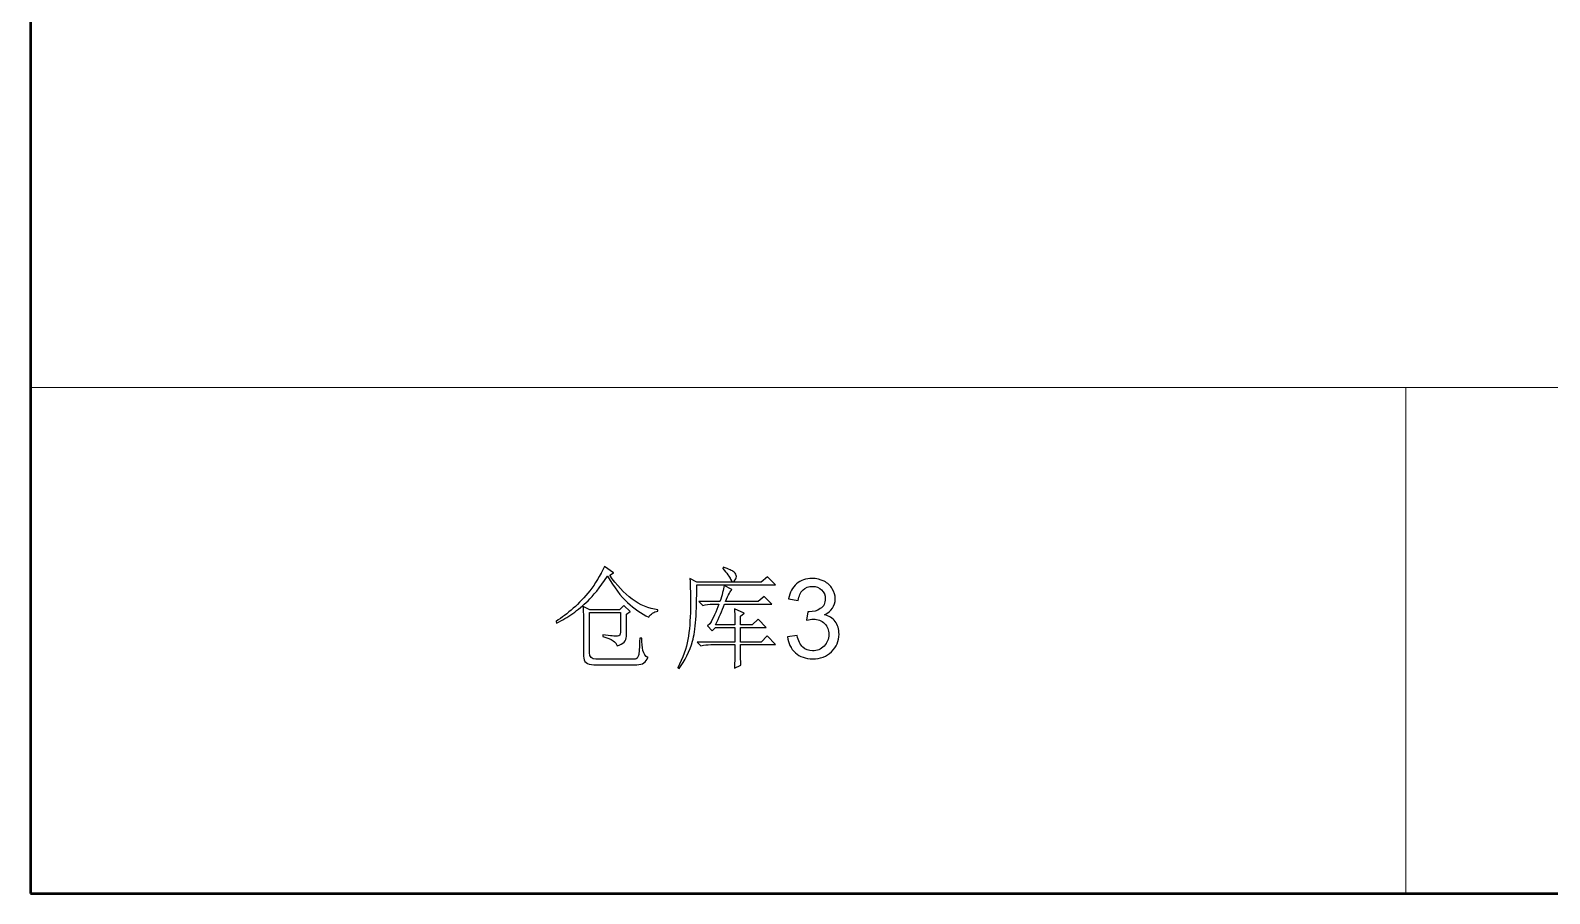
# Model space of a CAD drawing. Header units: millimetres. Extents: x -1478 to 887, y -2742 to 2769.
# Drawn here: x -1478 to -305, y -2742 to -2075 of the extents above; entities that cross this region are included whole.
import ezdxf

# ---------------------------------------------------------------- set-up
doc = ezdxf.new("R2010")
doc.units = ezdxf.units.MM
doc.header["$MEASUREMENT"] = 0
doc.layers.add('layer 1', color=7, linetype='Continuous')

msp = doc.modelspace()

# ---------------------------------------------------------------- linework, layer by layer
at = {"layer": 'layer 1', "color": 254, "lineweight": 50}
msp.add_lwpolyline([(-1477.9262, -2741.7131), (886.7568, -2741.7131), (886.7568, 2769.2023), (-1477.9262, 2769.2023), (-1477.9262, -2741.7131)], close=True, dxfattribs=at)
at = {"layer": 'layer 1', "color": 9, "lineweight": 20}
for points in [[(-1477.9264, -2741.7132), (-415.8222, -2741.7132), (-415.8222, -2350.939), (-1477.9264, -2350.939), (-1477.9264, -2741.7132)], [(-415.8225, -2741.7132), (135.2693, -2741.7132), (135.2693, -2350.939), (-415.8225, -2350.939), (-415.8225, -2741.7132)]]:
    msp.add_lwpolyline(points, close=True, dxfattribs=at)
msp.add_open_spline([(886.7568, -2350.939), (886.7568, -2350.939), (-1477.9272, -2350.939), (-1477.9272, -2350.939), (-1477.9272, -2350.939), (-1477.9272, -2350.939), (-1477.9252, -647.5649), (-1477.9252, -647.5649), (-1477.9252, -647.5649), (-1477.9252, -647.5649), (-696.3782, -647.5649), (-696.3782, -647.5649), (-696.3782, -647.5649), (-696.3782, -647.5649), (-696.6877, -1018.2993), (-696.6877, -1018.2993), (-696.6877, -1018.2993), (-696.6877, -1018.2993), (886.7568, -1018.2993), (886.7568, -1018.2993), (886.7568, -1018.2993), (886.7568, -1018.2993), (886.7568, -2350.939), (886.7568, -2350.939)], degree=3, knots=[0, 0, 0, 0, 0.166666667, 0.166666667, 0.166666667, 0.166666667, 0.333333333, 0.333333333, 0.333333333, 0.333333333, 0.5, 0.5, 0.5, 0.5, 0.666666667, 0.666666667, 0.666666667, 0.666666667, 0.833333333, 0.833333333, 0.833333333, 0.833333333, 1, 1, 1, 1], dxfattribs=at)
at = {"layer": 'layer 1', "color": 250}
for points, knots in [([(-1034.597, -2489.1797), (-1034.597, -2489.1797), (-1027.6267, -2494.1565), (-1027.6267, -2494.1565), (-1027.6267, -2494.1565), (-1027.6267, -2494.1565), (-1030.6099, -2495.8107), (-1030.6099, -2495.8107), (-1030.6099, -2495.8107), (-1025.308, -2503.5444), (-1019.5677, -2509.723), (-1013.3892, -2514.3604), (-1013.3892, -2514.3604), (-1007.1965, -2519.012), (-1000.5656, -2521.769), (-993.4963, -2522.6456), (-993.4963, -2522.6456), (-993.4963, -2522.6456), (-993.4963, -2523.6494), (-993.4963, -2523.6494), (-993.4963, -2523.6494), (-996.5926, -2524.3139), (-998.9114, -2525.855), (-1000.4666, -2528.2868), (-1000.4666, -2528.2868), (-1006.2068, -2525.6288), (-1011.6784, -2521.8821), (-1016.8673, -2517.0184), (-1016.8673, -2517.0184), (-1022.0561, -2512.1548), (-1027.1884, -2505.4249), (-1032.2783, -2496.8004), (-1032.2783, -2496.8004), (-1038.4568, -2505.6369), (-1043.4901, -2511.9427), (-1047.3499, -2515.6894), (-1047.3499, -2515.6894), (-1051.2097, -2519.4503), (-1055.1402, -2522.7021), (-1059.1132, -2525.4733), (-1059.1132, -2525.4733), (-1063.0861, -2528.2303), (-1067.2852, -2530.7187), (-1071.7106, -2532.9243), (-1071.7106, -2532.9243), (-1071.7106, -2532.9243), (-1072.0358, -2531.5953), (-1072.0358, -2531.5953), (-1072.0358, -2531.5953), (-1067.6246, -2528.7251), (-1063.1992, -2525.3602), (-1058.788, -2521.4862), (-1058.788, -2521.4862), (-1054.3626, -2517.6264), (-1050.1069, -2513.1021), (-1046.0209, -2507.8991), (-1046.0209, -2507.8991), (-1041.9349, -2502.7103), (-1038.1316, -2496.4752), (-1034.597, -2489.1797)], [0, 0, 0, 0, 0.066666667, 0.066666667, 0.066666667, 0.066666667, 0.133333333, 0.133333333, 0.133333333, 0.133333333, 0.2, 0.2, 0.2, 0.2, 0.266666667, 0.266666667, 0.266666667, 0.266666667, 0.333333333, 0.333333333, 0.333333333, 0.333333333, 0.4, 0.4, 0.4, 0.4, 0.466666667, 0.466666667, 0.466666667, 0.466666667, 0.533333333, 0.533333333, 0.533333333, 0.533333333, 0.6, 0.6, 0.6, 0.6, 0.666666667, 0.666666667, 0.666666667, 0.666666667, 0.733333333, 0.733333333, 0.733333333, 0.733333333, 0.8, 0.8, 0.8, 0.8, 0.866666667, 0.866666667, 0.866666667, 0.866666667, 0.933333333, 0.933333333, 0.933333333, 0.933333333, 1, 1, 1, 1]), ([(-978.0571, -2567.3798), (-974.0841, -2559.6602), (-971.4827, -2552.3647), (-970.2667, -2545.5217), (-970.2667, -2545.5217), (-969.0508, -2538.6645), (-968.4005, -2530.6621), (-968.2873, -2521.4862), (-968.2873, -2521.4862), (-968.1742, -2512.3245), (-968.3439, -2504.6472), (-968.7822, -2498.4546), (-968.7822, -2498.4546), (-968.7822, -2498.4546), (-963.4803, -2501.4378), (-963.4803, -2501.4378), (-963.4803, -2501.4378), (-963.4803, -2501.4378), (-913.7692, -2501.4378), (-913.7692, -2501.4378), (-913.7692, -2501.4378), (-913.7692, -2501.4378), (-908.8066, -2497.1397), (-908.8066, -2497.1397), (-908.8066, -2497.1397), (-908.8066, -2497.1397), (-902.5008, -2503.4313), (-902.5008, -2503.4313), (-902.5008, -2503.4313), (-902.5008, -2503.4313), (-963.4803, -2503.4313), (-963.4803, -2503.4313), (-963.4803, -2503.4313), (-963.254, -2524.4129), (-964.3144, -2538.8907), (-966.6331, -2546.8366), (-966.6331, -2546.8366), (-968.9519, -2554.7966), (-972.4299, -2561.8658), (-977.0674, -2568.0444), (-977.0674, -2568.0444), (-977.0674, -2568.0444), (-978.0571, -2567.3798), (-978.0571, -2567.3798)], [0, 0, 0, 0, 0.090909091, 0.090909091, 0.090909091, 0.090909091, 0.181818182, 0.181818182, 0.181818182, 0.181818182, 0.272727273, 0.272727273, 0.272727273, 0.272727273, 0.363636364, 0.363636364, 0.363636364, 0.363636364, 0.454545455, 0.454545455, 0.454545455, 0.454545455, 0.545454545, 0.545454545, 0.545454545, 0.545454545, 0.636363636, 0.636363636, 0.636363636, 0.636363636, 0.727272727, 0.727272727, 0.727272727, 0.727272727, 0.818181818, 0.818181818, 0.818181818, 0.818181818, 0.909090909, 0.909090909, 0.909090909, 0.909090909, 1, 1, 1, 1]), ([(-942.937, -2489.8442), (-938.7378, -2491.1732), (-935.9808, -2492.3892), (-934.6518, -2493.492), (-934.6518, -2493.492), (-933.3228, -2494.5948), (-932.7148, -2495.7541), (-932.8279, -2496.97), (-932.8279, -2496.97), (-932.9411, -2498.1859), (-933.4925, -2499.3453), (-934.4822, -2500.4481), (-934.4822, -2500.4481), (-935.4718, -2501.5509), (-936.4191, -2501.1126), (-937.2957, -2499.1191), (-937.2957, -2499.1191), (-938.1864, -2497.1397), (-940.1658, -2494.3685), (-943.2622, -2490.8339), (-943.2622, -2490.8339), (-943.2622, -2490.8339), (-942.937, -2489.8442), (-942.937, -2489.8442)], [0, 0, 0, 0, 0.166666667, 0.166666667, 0.166666667, 0.166666667, 0.333333333, 0.333333333, 0.333333333, 0.333333333, 0.5, 0.5, 0.5, 0.5, 0.666666667, 0.666666667, 0.666666667, 0.666666667, 0.833333333, 0.833333333, 0.833333333, 0.833333333, 1, 1, 1, 1]), ([(-893.3108, -2543.4009), (-893.3108, -2543.4009), (-885.8598, -2542.4112), (-885.8598, -2542.4112), (-885.8598, -2542.4112), (-884.9973, -2546.6386), (-883.5411, -2549.6784), (-881.491, -2551.5447), (-881.491, -2551.5447), (-879.4268, -2553.411), (-876.9243, -2554.3441), (-873.9693, -2554.3441), (-873.9693, -2554.3441), (-870.463, -2554.3441), (-867.4939, -2553.1282), (-865.0762, -2550.6964), (-865.0762, -2550.6964), (-862.6726, -2548.2646), (-861.4567, -2545.2531), (-861.4567, -2541.6619), (-861.4567, -2541.6619), (-861.4567, -2538.2404), (-862.5737, -2535.4127), (-864.8075, -2533.1929), (-864.8075, -2533.1929), (-867.0556, -2530.9732), (-869.8974, -2529.8562), (-873.3472, -2529.8562), (-873.3472, -2529.8562), (-874.7611, -2529.8562), (-876.5142, -2530.139), (-878.6067, -2530.6904), (-878.6067, -2530.6904), (-878.6067, -2530.6904), (-877.7726, -2524.1443), (-877.7726, -2524.1443), (-877.7726, -2524.1443), (-877.2777, -2524.2008), (-876.8818, -2524.2291), (-876.5708, -2524.2291), (-876.5708, -2524.2291), (-873.4038, -2524.2291), (-870.5478, -2523.3949), (-868.0028, -2521.7407), (-868.0028, -2521.7407), (-865.4579, -2520.0865), (-864.1854, -2517.5274), (-864.1854, -2514.0776), (-864.1854, -2514.0776), (-864.1854, -2511.3489), (-865.1186, -2509.0726), (-866.9707, -2507.2911), (-866.9707, -2507.2911), (-868.8229, -2505.4956), (-871.2123, -2504.5907), (-874.139, -2504.5907), (-874.139, -2504.5907), (-877.0374, -2504.5907), (-879.455, -2505.5097), (-881.3779, -2507.3194), (-881.3779, -2507.3194), (-883.3149, -2509.1433), (-884.5591, -2511.8862), (-885.1105, -2515.5339), (-885.1105, -2515.5339), (-885.1105, -2515.5339), (-892.5615, -2514.2049), (-892.5615, -2514.2049), (-892.5615, -2514.2049), (-891.6566, -2509.1998), (-889.5782, -2505.3259), (-886.3546, -2502.583), (-886.3546, -2502.583), (-883.1169, -2499.8402), (-879.1016, -2498.4546), (-874.2945, -2498.4546), (-874.2945, -2498.4546), (-870.9861, -2498.4546), (-867.9322, -2499.1756), (-865.1469, -2500.5895), (-865.1469, -2500.5895), (-862.3616, -2502.0175), (-860.2267, -2503.9545), (-858.7421, -2506.4146), (-858.7421, -2506.4146), (-857.2717, -2508.8747), (-856.5224, -2511.4762), (-856.5224, -2514.2473), (-856.5224, -2514.2473), (-856.5224, -2516.8629), (-857.2293, -2519.2523), (-858.6432, -2521.4155), (-858.6432, -2521.4155), (-860.057, -2523.5646), (-862.1354, -2525.2753), (-864.8924, -2526.5478), (-864.8924, -2526.5478), (-861.3012, -2527.3678), (-858.5159, -2529.0927), (-856.5224, -2531.7084), (-856.5224, -2531.7084), (-854.543, -2534.3099), (-853.5533, -2537.5759), (-853.5533, -2541.4922), (-853.5533, -2541.4922), (-853.5533, -2546.7942), (-855.4761, -2551.2902), (-859.3501, -2554.9804), (-859.3501, -2554.9804), (-863.2099, -2558.6705), (-868.1018, -2560.5085), (-874.0117, -2560.5085), (-874.0117, -2560.5085), (-879.3419, -2560.5085), (-883.7673, -2558.925), (-887.2878, -2555.7438), (-887.2878, -2555.7438), (-890.8083, -2552.5768), (-892.8159, -2548.4625), (-893.3108, -2543.4009)], [0, 0, 0, 0, 0.033333333, 0.033333333, 0.033333333, 0.033333333, 0.066666667, 0.066666667, 0.066666667, 0.066666667, 0.1, 0.1, 0.1, 0.1, 0.133333333, 0.133333333, 0.133333333, 0.133333333, 0.166666667, 0.166666667, 0.166666667, 0.166666667, 0.2, 0.2, 0.2, 0.2, 0.233333333, 0.233333333, 0.233333333, 0.233333333, 0.266666667, 0.266666667, 0.266666667, 0.266666667, 0.3, 0.3, 0.3, 0.3, 0.333333333, 0.333333333, 0.333333333, 0.333333333, 0.366666667, 0.366666667, 0.366666667, 0.366666667, 0.4, 0.4, 0.4, 0.4, 0.433333333, 0.433333333, 0.433333333, 0.433333333, 0.466666667, 0.466666667, 0.466666667, 0.466666667, 0.5, 0.5, 0.5, 0.5, 0.533333333, 0.533333333, 0.533333333, 0.533333333, 0.566666667, 0.566666667, 0.566666667, 0.566666667, 0.6, 0.6, 0.6, 0.6, 0.633333333, 0.633333333, 0.633333333, 0.633333333, 0.666666667, 0.666666667, 0.666666667, 0.666666667, 0.7, 0.7, 0.7, 0.7, 0.733333333, 0.733333333, 0.733333333, 0.733333333, 0.766666667, 0.766666667, 0.766666667, 0.766666667, 0.8, 0.8, 0.8, 0.8, 0.833333333, 0.833333333, 0.833333333, 0.833333333, 0.866666667, 0.866666667, 0.866666667, 0.866666667, 0.9, 0.9, 0.9, 0.9, 0.933333333, 0.933333333, 0.933333333, 0.933333333, 0.966666667, 0.966666667, 0.966666667, 0.966666667, 1, 1, 1, 1]), ([(-929.6751, -2549.4946), (-929.6751, -2556.776), (-929.5619, -2562.0779), (-929.3499, -2565.4005), (-929.3499, -2565.4005), (-929.3499, -2565.4005), (-934.3125, -2567.7192), (-934.3125, -2567.7192), (-934.3125, -2567.7192), (-934.1004, -2563.0817), (-933.9873, -2557.0022), (-933.9873, -2549.4946), (-933.9873, -2549.4946), (-933.9873, -2549.4946), (-952.537, -2549.4946), (-952.537, -2549.4946), (-952.537, -2549.4946), (-955.1951, -2549.4946), (-957.74, -2549.8198), (-960.1718, -2550.4843), (-960.1718, -2550.4843), (-960.1718, -2550.4843), (-963.1409, -2547.5011), (-963.1409, -2547.5011), (-963.1409, -2547.5011), (-963.1409, -2547.5011), (-933.9873, -2547.5011), (-933.9873, -2547.5011), (-933.9873, -2547.5011), (-933.9873, -2547.5011), (-933.9873, -2536.2327), (-933.9873, -2536.2327), (-933.9873, -2536.2327), (-933.9873, -2536.2327), (-948.9034, -2536.2327), (-948.9034, -2536.2327), (-948.9034, -2536.2327), (-948.9034, -2536.2327), (-951.5473, -2538.8907), (-951.5473, -2538.8907), (-951.5473, -2538.8907), (-951.5473, -2538.8907), (-955.1951, -2534.9178), (-955.1951, -2534.9178), (-955.1951, -2534.9178), (-955.1951, -2534.9178), (-953.2015, -2533.5888), (-953.2015, -2533.5888), (-953.2015, -2533.5888), (-950.7697, -2529.1634), (-948.451, -2524.0877), (-946.2454, -2518.3475), (-946.2454, -2518.3475), (-946.2454, -2518.3475), (-951.2222, -2518.3475), (-951.2222, -2518.3475), (-951.2222, -2518.3475), (-953.8661, -2518.3475), (-956.411, -2518.6727), (-958.8428, -2519.3372), (-958.8428, -2519.3372), (-958.8428, -2519.3372), (-961.826, -2516.3539), (-961.826, -2516.3539), (-961.826, -2516.3539), (-961.826, -2516.3539), (-945.5809, -2516.3539), (-945.5809, -2516.3539), (-945.5809, -2516.3539), (-943.8136, -2511.2782), (-942.7108, -2507.0791), (-942.2725, -2503.7565), (-942.2725, -2503.7565), (-942.2725, -2503.7565), (-936.306, -2507.0791), (-936.306, -2507.0791), (-936.306, -2507.0791), (-937.1967, -2507.5174), (-938.851, -2510.6137), (-941.2828, -2516.3539), (-941.2828, -2516.3539), (-941.2828, -2516.3539), (-916.0879, -2516.3539), (-916.0879, -2516.3539), (-916.0879, -2516.3539), (-916.0879, -2516.3539), (-911.4505, -2512.381), (-911.4505, -2512.381), (-911.4505, -2512.381), (-911.4505, -2512.381), (-905.4841, -2518.3475), (-905.4841, -2518.3475), (-905.4841, -2518.3475), (-905.4841, -2518.3475), (-941.9332, -2518.3475), (-941.9332, -2518.3475), (-941.9332, -2518.3475), (-943.9267, -2523.4232), (-946.2454, -2528.7251), (-948.9034, -2534.2533), (-948.9034, -2534.2533), (-948.9034, -2534.2533), (-933.9873, -2534.2533), (-933.9873, -2534.2533), (-933.9873, -2534.2533), (-933.9873, -2528.7251), (-934.1004, -2524.6391), (-934.3125, -2521.9952), (-934.3125, -2521.9952), (-934.3125, -2521.9952), (-926.6918, -2525.3036), (-926.6918, -2525.3036), (-926.6918, -2525.3036), (-926.6918, -2525.3036), (-929.6751, -2527.6223), (-929.6751, -2527.6223), (-929.6751, -2527.6223), (-929.6751, -2527.6223), (-929.6751, -2534.2533), (-929.6751, -2534.2533), (-929.6751, -2534.2533), (-929.6751, -2534.2533), (-920.7254, -2534.2533), (-920.7254, -2534.2533), (-920.7254, -2534.2533), (-920.7254, -2534.2533), (-916.0879, -2529.9411), (-916.0879, -2529.9411), (-916.0879, -2529.9411), (-916.0879, -2529.9411), (-909.7963, -2536.2327), (-909.7963, -2536.2327), (-909.7963, -2536.2327), (-909.7963, -2536.2327), (-929.6751, -2536.2327), (-929.6751, -2536.2327), (-929.6751, -2536.2327), (-929.6751, -2536.2327), (-929.6751, -2547.5011), (-929.6751, -2547.5011), (-929.6751, -2547.5011), (-929.6751, -2547.5011), (-913.7692, -2547.5011), (-913.7692, -2547.5011), (-913.7692, -2547.5011), (-913.7692, -2547.5011), (-909.1318, -2542.8637), (-909.1318, -2542.8637), (-909.1318, -2542.8637), (-909.1318, -2542.8637), (-902.5008, -2549.4946), (-902.5008, -2549.4946), (-902.5008, -2549.4946), (-902.5008, -2549.4946), (-929.6751, -2549.4946), (-929.6751, -2549.4946)], [0, 0, 0, 0, 0.025641026, 0.025641026, 0.025641026, 0.025641026, 0.051282051, 0.051282051, 0.051282051, 0.051282051, 0.076923077, 0.076923077, 0.076923077, 0.076923077, 0.102564103, 0.102564103, 0.102564103, 0.102564103, 0.128205128, 0.128205128, 0.128205128, 0.128205128, 0.153846154, 0.153846154, 0.153846154, 0.153846154, 0.179487179, 0.179487179, 0.179487179, 0.179487179, 0.205128205, 0.205128205, 0.205128205, 0.205128205, 0.230769231, 0.230769231, 0.230769231, 0.230769231, 0.256410256, 0.256410256, 0.256410256, 0.256410256, 0.282051282, 0.282051282, 0.282051282, 0.282051282, 0.307692308, 0.307692308, 0.307692308, 0.307692308, 0.333333333, 0.333333333, 0.333333333, 0.333333333, 0.358974359, 0.358974359, 0.358974359, 0.358974359, 0.384615385, 0.384615385, 0.384615385, 0.384615385, 0.41025641, 0.41025641, 0.41025641, 0.41025641, 0.435897436, 0.435897436, 0.435897436, 0.435897436, 0.461538462, 0.461538462, 0.461538462, 0.461538462, 0.487179487, 0.487179487, 0.487179487, 0.487179487, 0.512820513, 0.512820513, 0.512820513, 0.512820513, 0.538461538, 0.538461538, 0.538461538, 0.538461538, 0.564102564, 0.564102564, 0.564102564, 0.564102564, 0.58974359, 0.58974359, 0.58974359, 0.58974359, 0.615384615, 0.615384615, 0.615384615, 0.615384615, 0.641025641, 0.641025641, 0.641025641, 0.641025641, 0.666666667, 0.666666667, 0.666666667, 0.666666667, 0.692307692, 0.692307692, 0.692307692, 0.692307692, 0.717948718, 0.717948718, 0.717948718, 0.717948718, 0.743589744, 0.743589744, 0.743589744, 0.743589744, 0.769230769, 0.769230769, 0.769230769, 0.769230769, 0.794871795, 0.794871795, 0.794871795, 0.794871795, 0.820512821, 0.820512821, 0.820512821, 0.820512821, 0.846153846, 0.846153846, 0.846153846, 0.846153846, 0.871794872, 0.871794872, 0.871794872, 0.871794872, 0.897435897, 0.897435897, 0.897435897, 0.897435897, 0.923076923, 0.923076923, 0.923076923, 0.923076923, 0.948717949, 0.948717949, 0.948717949, 0.948717949, 0.974358974, 0.974358974, 0.974358974, 0.974358974, 1, 1, 1, 1]), ([(-1035.9119, -2541.874), (-1029.9454, -2542.7505), (-1026.1987, -2543.1464), (-1024.6435, -2543.0333), (-1024.6435, -2543.0333), (-1023.1024, -2542.9202), (-1022.3247, -2541.874), (-1022.3247, -2539.8804), (-1022.3247, -2539.8804), (-1022.3247, -2539.8804), (-1022.3247, -2524.6391), (-1022.3247, -2524.6391), (-1022.3247, -2524.6391), (-1022.3247, -2524.6391), (-1046.1906, -2524.6391), (-1046.1906, -2524.6391), (-1046.1906, -2524.6391), (-1046.1906, -2524.6391), (-1046.1906, -2555.7863), (-1046.1906, -2555.7863), (-1046.1906, -2555.7863), (-1046.1906, -2559.1088), (-1044.5364, -2560.763), (-1041.2138, -2560.763), (-1041.2138, -2560.763), (-1041.2138, -2560.763), (-1011.0705, -2560.763), (-1011.0705, -2560.763), (-1011.0705, -2560.763), (-1009.7415, -2560.5368), (-1008.8507, -2559.6037), (-1008.4124, -2557.9495), (-1008.4124, -2557.9495), (-1007.9742, -2556.2811), (-1007.6348, -2551.8133), (-1007.4228, -2544.5179), (-1007.4228, -2544.5179), (-1007.4228, -2544.5179), (-1005.7685, -2544.5179), (-1005.7685, -2544.5179), (-1005.7685, -2544.5179), (-1005.7685, -2548.2787), (-1005.4858, -2551.474), (-1004.9344, -2554.1321), (-1004.9344, -2554.1321), (-1004.383, -2556.776), (-1003.1105, -2558.5433), (-1001.117, -2559.434), (-1001.117, -2559.434), (-1002.446, -2563.1948), (-1005.3161, -2565.0611), (-1009.7415, -2565.0611), (-1009.7415, -2565.0611), (-1009.7415, -2565.0611), (-1042.8822, -2565.0611), (-1042.8822, -2565.0611), (-1042.8822, -2565.0611), (-1048.1841, -2565.0611), (-1050.828, -2562.8555), (-1050.828, -2558.4443), (-1050.828, -2558.4443), (-1050.828, -2558.4443), (-1050.828, -2536.2327), (-1050.828, -2536.2327), (-1050.828, -2536.2327), (-1050.828, -2530.9307), (-1050.9411, -2525.5298), (-1051.1532, -2520.0017), (-1051.1532, -2520.0017), (-1051.1532, -2520.0017), (-1045.8512, -2522.6456), (-1045.8512, -2522.6456), (-1045.8512, -2522.6456), (-1045.8512, -2522.6456), (-1022.9893, -2522.6456), (-1022.9893, -2522.6456), (-1022.9893, -2522.6456), (-1022.9893, -2522.6456), (-1019.6808, -2519.3372), (-1019.6808, -2519.3372), (-1019.6808, -2519.3372), (-1019.6808, -2519.3372), (-1014.7041, -2523.9746), (-1014.7041, -2523.9746), (-1014.7041, -2523.9746), (-1014.7041, -2523.9746), (-1017.6873, -2525.9681), (-1017.6873, -2525.9681), (-1017.6873, -2525.9681), (-1017.6873, -2525.9681), (-1017.6873, -2543.203), (-1017.6873, -2543.203), (-1017.6873, -2543.203), (-1017.6873, -2546.5114), (-1020.1191, -2548.9432), (-1024.9828, -2550.4843), (-1024.9828, -2550.4843), (-1025.4211, -2547.6142), (-1029.0688, -2545.1824), (-1035.9119, -2543.203), (-1035.9119, -2543.203), (-1035.9119, -2543.203), (-1035.9119, -2541.874), (-1035.9119, -2541.874)], [0, 0, 0, 0, 0.038461538, 0.038461538, 0.038461538, 0.038461538, 0.076923077, 0.076923077, 0.076923077, 0.076923077, 0.115384615, 0.115384615, 0.115384615, 0.115384615, 0.153846154, 0.153846154, 0.153846154, 0.153846154, 0.192307692, 0.192307692, 0.192307692, 0.192307692, 0.230769231, 0.230769231, 0.230769231, 0.230769231, 0.269230769, 0.269230769, 0.269230769, 0.269230769, 0.307692308, 0.307692308, 0.307692308, 0.307692308, 0.346153846, 0.346153846, 0.346153846, 0.346153846, 0.384615385, 0.384615385, 0.384615385, 0.384615385, 0.423076923, 0.423076923, 0.423076923, 0.423076923, 0.461538462, 0.461538462, 0.461538462, 0.461538462, 0.5, 0.5, 0.5, 0.5, 0.538461538, 0.538461538, 0.538461538, 0.538461538, 0.576923077, 0.576923077, 0.576923077, 0.576923077, 0.615384615, 0.615384615, 0.615384615, 0.615384615, 0.653846154, 0.653846154, 0.653846154, 0.653846154, 0.692307692, 0.692307692, 0.692307692, 0.692307692, 0.730769231, 0.730769231, 0.730769231, 0.730769231, 0.769230769, 0.769230769, 0.769230769, 0.769230769, 0.807692308, 0.807692308, 0.807692308, 0.807692308, 0.846153846, 0.846153846, 0.846153846, 0.846153846, 0.884615385, 0.884615385, 0.884615385, 0.884615385, 0.923076923, 0.923076923, 0.923076923, 0.923076923, 0.961538462, 0.961538462, 0.961538462, 0.961538462, 1, 1, 1, 1])]:
    msp.add_open_spline(points, degree=3, knots=knots, dxfattribs=at)
at = {"layer": 'layer 1', "color": 250, "lineweight": 20}
for points, knots in [([(-1034.597, -2489.1797), (-1034.597, -2489.1797), (-1027.6267, -2494.1565), (-1027.6267, -2494.1565), (-1027.6267, -2494.1565), (-1027.6267, -2494.1565), (-1030.6099, -2495.8107), (-1030.6099, -2495.8107), (-1030.6099, -2495.8107), (-1025.308, -2503.5444), (-1019.5677, -2509.723), (-1013.3892, -2514.3604), (-1013.3892, -2514.3604), (-1007.1965, -2519.012), (-1000.5656, -2521.769), (-993.4963, -2522.6456), (-993.4963, -2522.6456), (-993.4963, -2522.6456), (-993.4963, -2523.6494), (-993.4963, -2523.6494), (-993.4963, -2523.6494), (-996.5926, -2524.3139), (-998.9114, -2525.855), (-1000.4666, -2528.2868), (-1000.4666, -2528.2868), (-1006.2068, -2525.6288), (-1011.6784, -2521.8821), (-1016.8673, -2517.0184), (-1016.8673, -2517.0184), (-1022.0561, -2512.1548), (-1027.1884, -2505.4249), (-1032.2783, -2496.8004), (-1032.2783, -2496.8004), (-1038.4568, -2505.6369), (-1043.4901, -2511.9427), (-1047.3499, -2515.6894), (-1047.3499, -2515.6894), (-1051.2097, -2519.4503), (-1055.1402, -2522.7021), (-1059.1132, -2525.4733), (-1059.1132, -2525.4733), (-1063.0861, -2528.2303), (-1067.2852, -2530.7187), (-1071.7106, -2532.9243), (-1071.7106, -2532.9243), (-1071.7106, -2532.9243), (-1072.0358, -2531.5953), (-1072.0358, -2531.5953), (-1072.0358, -2531.5953), (-1067.6246, -2528.7251), (-1063.1992, -2525.3602), (-1058.788, -2521.4862), (-1058.788, -2521.4862), (-1054.3626, -2517.6264), (-1050.1069, -2513.1021), (-1046.0209, -2507.8991), (-1046.0209, -2507.8991), (-1041.9349, -2502.7103), (-1038.1316, -2496.4752), (-1034.597, -2489.1797)], [0, 0, 0, 0, 0.066666667, 0.066666667, 0.066666667, 0.066666667, 0.133333333, 0.133333333, 0.133333333, 0.133333333, 0.2, 0.2, 0.2, 0.2, 0.266666667, 0.266666667, 0.266666667, 0.266666667, 0.333333333, 0.333333333, 0.333333333, 0.333333333, 0.4, 0.4, 0.4, 0.4, 0.466666667, 0.466666667, 0.466666667, 0.466666667, 0.533333333, 0.533333333, 0.533333333, 0.533333333, 0.6, 0.6, 0.6, 0.6, 0.666666667, 0.666666667, 0.666666667, 0.666666667, 0.733333333, 0.733333333, 0.733333333, 0.733333333, 0.8, 0.8, 0.8, 0.8, 0.866666667, 0.866666667, 0.866666667, 0.866666667, 0.933333333, 0.933333333, 0.933333333, 0.933333333, 1, 1, 1, 1]), ([(-978.0571, -2567.3798), (-974.0841, -2559.6602), (-971.4827, -2552.3647), (-970.2667, -2545.5217), (-970.2667, -2545.5217), (-969.0508, -2538.6645), (-968.4005, -2530.6621), (-968.2873, -2521.4862), (-968.2873, -2521.4862), (-968.1742, -2512.3245), (-968.3439, -2504.6472), (-968.7822, -2498.4546), (-968.7822, -2498.4546), (-968.7822, -2498.4546), (-963.4803, -2501.4378), (-963.4803, -2501.4378), (-963.4803, -2501.4378), (-963.4803, -2501.4378), (-913.7692, -2501.4378), (-913.7692, -2501.4378), (-913.7692, -2501.4378), (-913.7692, -2501.4378), (-908.8066, -2497.1397), (-908.8066, -2497.1397), (-908.8066, -2497.1397), (-908.8066, -2497.1397), (-902.5008, -2503.4313), (-902.5008, -2503.4313), (-902.5008, -2503.4313), (-902.5008, -2503.4313), (-963.4803, -2503.4313), (-963.4803, -2503.4313), (-963.4803, -2503.4313), (-963.254, -2524.4129), (-964.3144, -2538.8907), (-966.6331, -2546.8366), (-966.6331, -2546.8366), (-968.9519, -2554.7966), (-972.4299, -2561.8658), (-977.0674, -2568.0444), (-977.0674, -2568.0444), (-977.0674, -2568.0444), (-978.0571, -2567.3798), (-978.0571, -2567.3798)], [0, 0, 0, 0, 0.090909091, 0.090909091, 0.090909091, 0.090909091, 0.181818182, 0.181818182, 0.181818182, 0.181818182, 0.272727273, 0.272727273, 0.272727273, 0.272727273, 0.363636364, 0.363636364, 0.363636364, 0.363636364, 0.454545455, 0.454545455, 0.454545455, 0.454545455, 0.545454545, 0.545454545, 0.545454545, 0.545454545, 0.636363636, 0.636363636, 0.636363636, 0.636363636, 0.727272727, 0.727272727, 0.727272727, 0.727272727, 0.818181818, 0.818181818, 0.818181818, 0.818181818, 0.909090909, 0.909090909, 0.909090909, 0.909090909, 1, 1, 1, 1]), ([(-942.937, -2489.8442), (-938.7378, -2491.1732), (-935.9808, -2492.3892), (-934.6518, -2493.492), (-934.6518, -2493.492), (-933.3228, -2494.5948), (-932.7148, -2495.7541), (-932.8279, -2496.97), (-932.8279, -2496.97), (-932.9411, -2498.1859), (-933.4925, -2499.3453), (-934.4822, -2500.4481), (-934.4822, -2500.4481), (-935.4718, -2501.5509), (-936.4191, -2501.1126), (-937.2957, -2499.1191), (-937.2957, -2499.1191), (-938.1864, -2497.1397), (-940.1658, -2494.3685), (-943.2622, -2490.8339), (-943.2622, -2490.8339), (-943.2622, -2490.8339), (-942.937, -2489.8442), (-942.937, -2489.8442)], [0, 0, 0, 0, 0.166666667, 0.166666667, 0.166666667, 0.166666667, 0.333333333, 0.333333333, 0.333333333, 0.333333333, 0.5, 0.5, 0.5, 0.5, 0.666666667, 0.666666667, 0.666666667, 0.666666667, 0.833333333, 0.833333333, 0.833333333, 0.833333333, 1, 1, 1, 1]), ([(-893.3108, -2543.4009), (-893.3108, -2543.4009), (-885.8598, -2542.4112), (-885.8598, -2542.4112), (-885.8598, -2542.4112), (-884.9973, -2546.6386), (-883.5411, -2549.6784), (-881.491, -2551.5447), (-881.491, -2551.5447), (-879.4268, -2553.411), (-876.9243, -2554.3441), (-873.9693, -2554.3441), (-873.9693, -2554.3441), (-870.463, -2554.3441), (-867.4939, -2553.1282), (-865.0762, -2550.6964), (-865.0762, -2550.6964), (-862.6726, -2548.2646), (-861.4567, -2545.2531), (-861.4567, -2541.6619), (-861.4567, -2541.6619), (-861.4567, -2538.2404), (-862.5737, -2535.4127), (-864.8075, -2533.1929), (-864.8075, -2533.1929), (-867.0556, -2530.9732), (-869.8974, -2529.8562), (-873.3472, -2529.8562), (-873.3472, -2529.8562), (-874.7611, -2529.8562), (-876.5142, -2530.139), (-878.6067, -2530.6904), (-878.6067, -2530.6904), (-878.6067, -2530.6904), (-877.7726, -2524.1443), (-877.7726, -2524.1443), (-877.7726, -2524.1443), (-877.2777, -2524.2008), (-876.8818, -2524.2291), (-876.5708, -2524.2291), (-876.5708, -2524.2291), (-873.4038, -2524.2291), (-870.5478, -2523.3949), (-868.0028, -2521.7407), (-868.0028, -2521.7407), (-865.4579, -2520.0865), (-864.1854, -2517.5274), (-864.1854, -2514.0776), (-864.1854, -2514.0776), (-864.1854, -2511.3489), (-865.1186, -2509.0726), (-866.9707, -2507.2911), (-866.9707, -2507.2911), (-868.8229, -2505.4956), (-871.2123, -2504.5907), (-874.139, -2504.5907), (-874.139, -2504.5907), (-877.0374, -2504.5907), (-879.455, -2505.5097), (-881.3779, -2507.3194), (-881.3779, -2507.3194), (-883.3149, -2509.1433), (-884.5591, -2511.8862), (-885.1105, -2515.5339), (-885.1105, -2515.5339), (-885.1105, -2515.5339), (-892.5615, -2514.2049), (-892.5615, -2514.2049), (-892.5615, -2514.2049), (-891.6566, -2509.1998), (-889.5782, -2505.3259), (-886.3546, -2502.583), (-886.3546, -2502.583), (-883.1169, -2499.8402), (-879.1016, -2498.4546), (-874.2945, -2498.4546), (-874.2945, -2498.4546), (-870.9861, -2498.4546), (-867.9322, -2499.1756), (-865.1469, -2500.5895), (-865.1469, -2500.5895), (-862.3616, -2502.0175), (-860.2267, -2503.9545), (-858.7421, -2506.4146), (-858.7421, -2506.4146), (-857.2717, -2508.8747), (-856.5224, -2511.4762), (-856.5224, -2514.2473), (-856.5224, -2514.2473), (-856.5224, -2516.8629), (-857.2293, -2519.2523), (-858.6432, -2521.4155), (-858.6432, -2521.4155), (-860.057, -2523.5646), (-862.1354, -2525.2753), (-864.8924, -2526.5478), (-864.8924, -2526.5478), (-861.3012, -2527.3678), (-858.5159, -2529.0927), (-856.5224, -2531.7084), (-856.5224, -2531.7084), (-854.543, -2534.3099), (-853.5533, -2537.5759), (-853.5533, -2541.4922), (-853.5533, -2541.4922), (-853.5533, -2546.7942), (-855.4761, -2551.2902), (-859.3501, -2554.9804), (-859.3501, -2554.9804), (-863.2099, -2558.6705), (-868.1018, -2560.5085), (-874.0117, -2560.5085), (-874.0117, -2560.5085), (-879.3419, -2560.5085), (-883.7673, -2558.925), (-887.2878, -2555.7438), (-887.2878, -2555.7438), (-890.8083, -2552.5768), (-892.8159, -2548.4625), (-893.3108, -2543.4009)], [0, 0, 0, 0, 0.033333333, 0.033333333, 0.033333333, 0.033333333, 0.066666667, 0.066666667, 0.066666667, 0.066666667, 0.1, 0.1, 0.1, 0.1, 0.133333333, 0.133333333, 0.133333333, 0.133333333, 0.166666667, 0.166666667, 0.166666667, 0.166666667, 0.2, 0.2, 0.2, 0.2, 0.233333333, 0.233333333, 0.233333333, 0.233333333, 0.266666667, 0.266666667, 0.266666667, 0.266666667, 0.3, 0.3, 0.3, 0.3, 0.333333333, 0.333333333, 0.333333333, 0.333333333, 0.366666667, 0.366666667, 0.366666667, 0.366666667, 0.4, 0.4, 0.4, 0.4, 0.433333333, 0.433333333, 0.433333333, 0.433333333, 0.466666667, 0.466666667, 0.466666667, 0.466666667, 0.5, 0.5, 0.5, 0.5, 0.533333333, 0.533333333, 0.533333333, 0.533333333, 0.566666667, 0.566666667, 0.566666667, 0.566666667, 0.6, 0.6, 0.6, 0.6, 0.633333333, 0.633333333, 0.633333333, 0.633333333, 0.666666667, 0.666666667, 0.666666667, 0.666666667, 0.7, 0.7, 0.7, 0.7, 0.733333333, 0.733333333, 0.733333333, 0.733333333, 0.766666667, 0.766666667, 0.766666667, 0.766666667, 0.8, 0.8, 0.8, 0.8, 0.833333333, 0.833333333, 0.833333333, 0.833333333, 0.866666667, 0.866666667, 0.866666667, 0.866666667, 0.9, 0.9, 0.9, 0.9, 0.933333333, 0.933333333, 0.933333333, 0.933333333, 0.966666667, 0.966666667, 0.966666667, 0.966666667, 1, 1, 1, 1]), ([(-929.6751, -2549.4946), (-929.6751, -2556.776), (-929.5619, -2562.0779), (-929.3499, -2565.4005), (-929.3499, -2565.4005), (-929.3499, -2565.4005), (-934.3125, -2567.7192), (-934.3125, -2567.7192), (-934.3125, -2567.7192), (-934.1004, -2563.0817), (-933.9873, -2557.0022), (-933.9873, -2549.4946), (-933.9873, -2549.4946), (-933.9873, -2549.4946), (-952.537, -2549.4946), (-952.537, -2549.4946), (-952.537, -2549.4946), (-955.1951, -2549.4946), (-957.74, -2549.8198), (-960.1718, -2550.4843), (-960.1718, -2550.4843), (-960.1718, -2550.4843), (-963.1409, -2547.5011), (-963.1409, -2547.5011), (-963.1409, -2547.5011), (-963.1409, -2547.5011), (-933.9873, -2547.5011), (-933.9873, -2547.5011), (-933.9873, -2547.5011), (-933.9873, -2547.5011), (-933.9873, -2536.2327), (-933.9873, -2536.2327), (-933.9873, -2536.2327), (-933.9873, -2536.2327), (-948.9034, -2536.2327), (-948.9034, -2536.2327), (-948.9034, -2536.2327), (-948.9034, -2536.2327), (-951.5473, -2538.8907), (-951.5473, -2538.8907), (-951.5473, -2538.8907), (-951.5473, -2538.8907), (-955.1951, -2534.9178), (-955.1951, -2534.9178), (-955.1951, -2534.9178), (-955.1951, -2534.9178), (-953.2015, -2533.5888), (-953.2015, -2533.5888), (-953.2015, -2533.5888), (-950.7697, -2529.1634), (-948.451, -2524.0877), (-946.2454, -2518.3475), (-946.2454, -2518.3475), (-946.2454, -2518.3475), (-951.2222, -2518.3475), (-951.2222, -2518.3475), (-951.2222, -2518.3475), (-953.8661, -2518.3475), (-956.411, -2518.6727), (-958.8428, -2519.3372), (-958.8428, -2519.3372), (-958.8428, -2519.3372), (-961.826, -2516.3539), (-961.826, -2516.3539), (-961.826, -2516.3539), (-961.826, -2516.3539), (-945.5809, -2516.3539), (-945.5809, -2516.3539), (-945.5809, -2516.3539), (-943.8136, -2511.2782), (-942.7108, -2507.0791), (-942.2725, -2503.7565), (-942.2725, -2503.7565), (-942.2725, -2503.7565), (-936.306, -2507.0791), (-936.306, -2507.0791), (-936.306, -2507.0791), (-937.1967, -2507.5174), (-938.851, -2510.6137), (-941.2828, -2516.3539), (-941.2828, -2516.3539), (-941.2828, -2516.3539), (-916.0879, -2516.3539), (-916.0879, -2516.3539), (-916.0879, -2516.3539), (-916.0879, -2516.3539), (-911.4505, -2512.381), (-911.4505, -2512.381), (-911.4505, -2512.381), (-911.4505, -2512.381), (-905.4841, -2518.3475), (-905.4841, -2518.3475), (-905.4841, -2518.3475), (-905.4841, -2518.3475), (-941.9332, -2518.3475), (-941.9332, -2518.3475), (-941.9332, -2518.3475), (-943.9267, -2523.4232), (-946.2454, -2528.7251), (-948.9034, -2534.2533), (-948.9034, -2534.2533), (-948.9034, -2534.2533), (-933.9873, -2534.2533), (-933.9873, -2534.2533), (-933.9873, -2534.2533), (-933.9873, -2528.7251), (-934.1004, -2524.6391), (-934.3125, -2521.9952), (-934.3125, -2521.9952), (-934.3125, -2521.9952), (-926.6918, -2525.3036), (-926.6918, -2525.3036), (-926.6918, -2525.3036), (-926.6918, -2525.3036), (-929.6751, -2527.6223), (-929.6751, -2527.6223), (-929.6751, -2527.6223), (-929.6751, -2527.6223), (-929.6751, -2534.2533), (-929.6751, -2534.2533), (-929.6751, -2534.2533), (-929.6751, -2534.2533), (-920.7254, -2534.2533), (-920.7254, -2534.2533), (-920.7254, -2534.2533), (-920.7254, -2534.2533), (-916.0879, -2529.9411), (-916.0879, -2529.9411), (-916.0879, -2529.9411), (-916.0879, -2529.9411), (-909.7963, -2536.2327), (-909.7963, -2536.2327), (-909.7963, -2536.2327), (-909.7963, -2536.2327), (-929.6751, -2536.2327), (-929.6751, -2536.2327), (-929.6751, -2536.2327), (-929.6751, -2536.2327), (-929.6751, -2547.5011), (-929.6751, -2547.5011), (-929.6751, -2547.5011), (-929.6751, -2547.5011), (-913.7692, -2547.5011), (-913.7692, -2547.5011), (-913.7692, -2547.5011), (-913.7692, -2547.5011), (-909.1318, -2542.8637), (-909.1318, -2542.8637), (-909.1318, -2542.8637), (-909.1318, -2542.8637), (-902.5008, -2549.4946), (-902.5008, -2549.4946), (-902.5008, -2549.4946), (-902.5008, -2549.4946), (-929.6751, -2549.4946), (-929.6751, -2549.4946)], [0, 0, 0, 0, 0.025641026, 0.025641026, 0.025641026, 0.025641026, 0.051282051, 0.051282051, 0.051282051, 0.051282051, 0.076923077, 0.076923077, 0.076923077, 0.076923077, 0.102564103, 0.102564103, 0.102564103, 0.102564103, 0.128205128, 0.128205128, 0.128205128, 0.128205128, 0.153846154, 0.153846154, 0.153846154, 0.153846154, 0.179487179, 0.179487179, 0.179487179, 0.179487179, 0.205128205, 0.205128205, 0.205128205, 0.205128205, 0.230769231, 0.230769231, 0.230769231, 0.230769231, 0.256410256, 0.256410256, 0.256410256, 0.256410256, 0.282051282, 0.282051282, 0.282051282, 0.282051282, 0.307692308, 0.307692308, 0.307692308, 0.307692308, 0.333333333, 0.333333333, 0.333333333, 0.333333333, 0.358974359, 0.358974359, 0.358974359, 0.358974359, 0.384615385, 0.384615385, 0.384615385, 0.384615385, 0.41025641, 0.41025641, 0.41025641, 0.41025641, 0.435897436, 0.435897436, 0.435897436, 0.435897436, 0.461538462, 0.461538462, 0.461538462, 0.461538462, 0.487179487, 0.487179487, 0.487179487, 0.487179487, 0.512820513, 0.512820513, 0.512820513, 0.512820513, 0.538461538, 0.538461538, 0.538461538, 0.538461538, 0.564102564, 0.564102564, 0.564102564, 0.564102564, 0.58974359, 0.58974359, 0.58974359, 0.58974359, 0.615384615, 0.615384615, 0.615384615, 0.615384615, 0.641025641, 0.641025641, 0.641025641, 0.641025641, 0.666666667, 0.666666667, 0.666666667, 0.666666667, 0.692307692, 0.692307692, 0.692307692, 0.692307692, 0.717948718, 0.717948718, 0.717948718, 0.717948718, 0.743589744, 0.743589744, 0.743589744, 0.743589744, 0.769230769, 0.769230769, 0.769230769, 0.769230769, 0.794871795, 0.794871795, 0.794871795, 0.794871795, 0.820512821, 0.820512821, 0.820512821, 0.820512821, 0.846153846, 0.846153846, 0.846153846, 0.846153846, 0.871794872, 0.871794872, 0.871794872, 0.871794872, 0.897435897, 0.897435897, 0.897435897, 0.897435897, 0.923076923, 0.923076923, 0.923076923, 0.923076923, 0.948717949, 0.948717949, 0.948717949, 0.948717949, 0.974358974, 0.974358974, 0.974358974, 0.974358974, 1, 1, 1, 1]), ([(-1035.9119, -2541.874), (-1029.9454, -2542.7505), (-1026.1987, -2543.1464), (-1024.6435, -2543.0333), (-1024.6435, -2543.0333), (-1023.1024, -2542.9202), (-1022.3247, -2541.874), (-1022.3247, -2539.8804), (-1022.3247, -2539.8804), (-1022.3247, -2539.8804), (-1022.3247, -2524.6391), (-1022.3247, -2524.6391), (-1022.3247, -2524.6391), (-1022.3247, -2524.6391), (-1046.1906, -2524.6391), (-1046.1906, -2524.6391), (-1046.1906, -2524.6391), (-1046.1906, -2524.6391), (-1046.1906, -2555.7863), (-1046.1906, -2555.7863), (-1046.1906, -2555.7863), (-1046.1906, -2559.1088), (-1044.5364, -2560.763), (-1041.2138, -2560.763), (-1041.2138, -2560.763), (-1041.2138, -2560.763), (-1011.0705, -2560.763), (-1011.0705, -2560.763), (-1011.0705, -2560.763), (-1009.7415, -2560.5368), (-1008.8507, -2559.6037), (-1008.4124, -2557.9495), (-1008.4124, -2557.9495), (-1007.9742, -2556.2811), (-1007.6348, -2551.8133), (-1007.4228, -2544.5179), (-1007.4228, -2544.5179), (-1007.4228, -2544.5179), (-1005.7685, -2544.5179), (-1005.7685, -2544.5179), (-1005.7685, -2544.5179), (-1005.7685, -2548.2787), (-1005.4858, -2551.474), (-1004.9344, -2554.1321), (-1004.9344, -2554.1321), (-1004.383, -2556.776), (-1003.1105, -2558.5433), (-1001.117, -2559.434), (-1001.117, -2559.434), (-1002.446, -2563.1948), (-1005.3161, -2565.0611), (-1009.7415, -2565.0611), (-1009.7415, -2565.0611), (-1009.7415, -2565.0611), (-1042.8822, -2565.0611), (-1042.8822, -2565.0611), (-1042.8822, -2565.0611), (-1048.1841, -2565.0611), (-1050.828, -2562.8555), (-1050.828, -2558.4443), (-1050.828, -2558.4443), (-1050.828, -2558.4443), (-1050.828, -2536.2327), (-1050.828, -2536.2327), (-1050.828, -2536.2327), (-1050.828, -2530.9307), (-1050.9411, -2525.5298), (-1051.1532, -2520.0017), (-1051.1532, -2520.0017), (-1051.1532, -2520.0017), (-1045.8512, -2522.6456), (-1045.8512, -2522.6456), (-1045.8512, -2522.6456), (-1045.8512, -2522.6456), (-1022.9893, -2522.6456), (-1022.9893, -2522.6456), (-1022.9893, -2522.6456), (-1022.9893, -2522.6456), (-1019.6808, -2519.3372), (-1019.6808, -2519.3372), (-1019.6808, -2519.3372), (-1019.6808, -2519.3372), (-1014.7041, -2523.9746), (-1014.7041, -2523.9746), (-1014.7041, -2523.9746), (-1014.7041, -2523.9746), (-1017.6873, -2525.9681), (-1017.6873, -2525.9681), (-1017.6873, -2525.9681), (-1017.6873, -2525.9681), (-1017.6873, -2543.203), (-1017.6873, -2543.203), (-1017.6873, -2543.203), (-1017.6873, -2546.5114), (-1020.1191, -2548.9432), (-1024.9828, -2550.4843), (-1024.9828, -2550.4843), (-1025.4211, -2547.6142), (-1029.0688, -2545.1824), (-1035.9119, -2543.203), (-1035.9119, -2543.203), (-1035.9119, -2543.203), (-1035.9119, -2541.874), (-1035.9119, -2541.874)], [0, 0, 0, 0, 0.038461538, 0.038461538, 0.038461538, 0.038461538, 0.076923077, 0.076923077, 0.076923077, 0.076923077, 0.115384615, 0.115384615, 0.115384615, 0.115384615, 0.153846154, 0.153846154, 0.153846154, 0.153846154, 0.192307692, 0.192307692, 0.192307692, 0.192307692, 0.230769231, 0.230769231, 0.230769231, 0.230769231, 0.269230769, 0.269230769, 0.269230769, 0.269230769, 0.307692308, 0.307692308, 0.307692308, 0.307692308, 0.346153846, 0.346153846, 0.346153846, 0.346153846, 0.384615385, 0.384615385, 0.384615385, 0.384615385, 0.423076923, 0.423076923, 0.423076923, 0.423076923, 0.461538462, 0.461538462, 0.461538462, 0.461538462, 0.5, 0.5, 0.5, 0.5, 0.538461538, 0.538461538, 0.538461538, 0.538461538, 0.576923077, 0.576923077, 0.576923077, 0.576923077, 0.615384615, 0.615384615, 0.615384615, 0.615384615, 0.653846154, 0.653846154, 0.653846154, 0.653846154, 0.692307692, 0.692307692, 0.692307692, 0.692307692, 0.730769231, 0.730769231, 0.730769231, 0.730769231, 0.769230769, 0.769230769, 0.769230769, 0.769230769, 0.807692308, 0.807692308, 0.807692308, 0.807692308, 0.846153846, 0.846153846, 0.846153846, 0.846153846, 0.884615385, 0.884615385, 0.884615385, 0.884615385, 0.923076923, 0.923076923, 0.923076923, 0.923076923, 0.961538462, 0.961538462, 0.961538462, 0.961538462, 1, 1, 1, 1])]:
    msp.add_open_spline(points, degree=3, knots=knots, dxfattribs=at)

doc.saveas('drawing.dxf')
